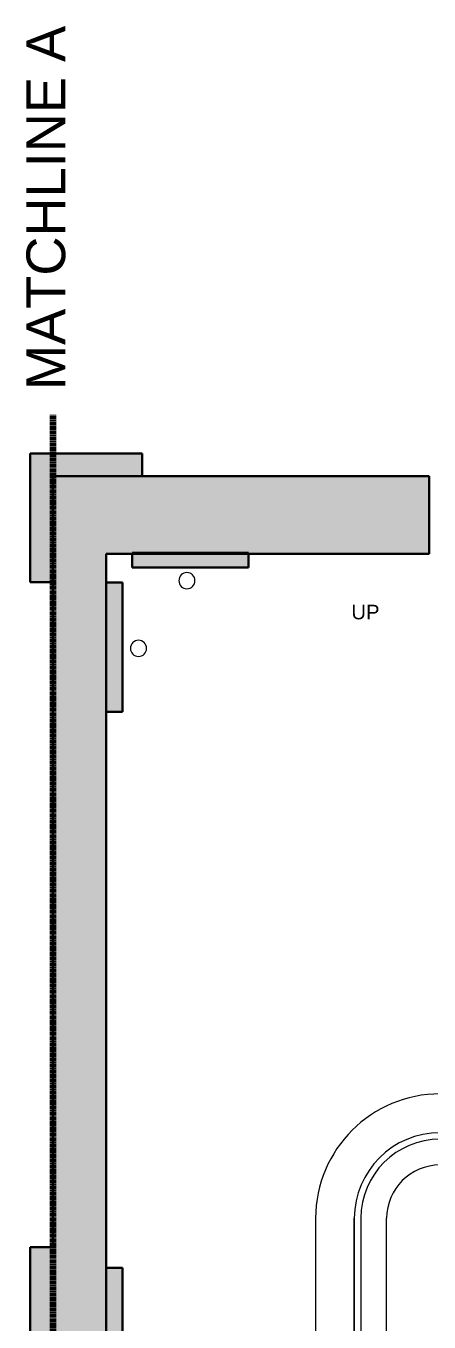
# Model space of a CAD drawing. Header units: inches. Extents: x -1176 to 1507, y -2587 to 978.
# Drawn here: x -6.6 to 118.2, y 576.8 to 977.9 of the extents above; entities that cross this region are included whole.
import ezdxf

# ---------------------------------------------------------------- set-up
doc = ezdxf.new("R2010")
doc.units = ezdxf.units.IN
doc.header["$MEASUREMENT"] = 0
doc.linetypes.add('Dash', pattern=[0.25, 0.125, -0.125])
for name, color, linetype, lineweight in [('A-ANNO-MATC', 214, 'Dash', 140), ('A-FLOR', 192, 'Continuous', 18), ('A-FLOR-HRAL', 11, 'Continuous', 18), ('A-WALL', 113, 'Continuous', 18), ('A-WALL-PATT', 111, 'Continuous', 18), ('G-ANNO-TEXT', 231, 'Continuous', 9), ('I-WALL', 2, 'Continuous', 18), ('S-STRS-IDEN', 31, 'Continuous', 9)]:
    doc.layers.add(name, color=color, linetype=linetype, lineweight=lineweight)
doc.styles.add('Swis721 Lt BT', font='swissl.ttf', dxfattribs={"height": 4.5})
doc.styles.add('Swis721 Lt BT_2', font='swissl.ttf', dxfattribs={"height": 12})

# ---------------------------------------------------------------- blocks, each defined once
blk = doc.blocks.new('Top Rail Type - Top Rail_Internal_-5277632-2nd Floor Construction')
at = {"layer": 'A-FLOR-HRAL', "lineweight": 9}
for p, q in [((121.62, 635.42), (192.68, 635.42)), ((210.59, 635.42), (267.43, 635.42)), ((285.34, 635.42), (362.85, 635.42)), ((193.01, 633.42), (121.62, 633.42)), ((267.76, 633.42), (210.26, 633.42)), ((362.69, 633.42), (285.01, 633.42)), ((377.52, 466.79), (377.52, 615.91)), ((379.52, 615.91), (379.52, 467.86)), ((95.04, 468.48), (95.04, 608.95)), ((97.04, 608.94), (97.04, 468.22)), ((95.04, 445.92), (95.04, 450.52)), ((97.04, 450.79), (97.04, 445.92)), ((377.52, 445.92), (377.52, 452.21)), ((379.52, 451.15), (379.52, 445.92)), ((18.22, 439.92), (89.04, 439.92)), ((89.04, 437.92), (18.22, 437.92)), ((385.52, 439.92), (464.28, 439.92)), ((464.28, 437.92), (385.52, 437.92))]:
    blk.add_line(p, q, dxfattribs=at)
for centre, radius, start, end in [((121.62, 608.84), 26.58, 90, 179.7726), ((359.77, 615.91), 19.75, 0, 81.0448), ((121.62, 608.84), 24.58, 90, 179.7726), ((359.77, 615.91), 17.75, 360, 80.5527), ((89.04, 445.92), 8, 270, 0), ((89.04, 445.92), 6, 270, 0), ((385.52, 445.92), 8, 180, 270), ((385.52, 445.92), 6, 180, 270)]:
    blk.add_arc(centre, radius, start, end, dxfattribs=at)
blk = doc.blocks.new('Top Rail Type - Top Rail_Internal_-V11-2nd Floor Construction')
at = {"layer": 'A-FLOR-HRAL', "lineweight": 9}
for p, q in [((192.68, 635.42), (121.62, 635.42)), ((267.43, 635.42), (210.59, 635.42)), ((362.85, 635.42), (285.34, 635.42)), ((193.01, 633.42), (121.62, 633.42)), ((267.76, 633.42), (210.26, 633.42)), ((362.69, 633.42), (285.01, 633.42)), ((377.52, 466.79), (377.52, 615.91)), ((379.52, 467.86), (379.52, 615.91)), ((95.04, 608.94), (95.04, 468.48)), ((97.04, 608.94), (97.04, 468.22)), ((95.04, 450.52), (95.04, 445.92)), ((97.04, 450.79), (97.04, 445.92)), ((377.52, 445.92), (377.52, 452.21)), ((379.52, 445.92), (379.52, 451.15)), ((89.04, 439.92), (18.22, 439.92)), ((89.04, 437.92), (18.22, 437.92)), ((464.28, 439.92), (385.52, 439.92)), ((464.28, 437.92), (385.52, 437.92))]:
    blk.add_line(p, q, dxfattribs=at)
for centre, radius, start, end in [((121.62, 608.84), 26.58, 90, 179.7769), ((359.77, 615.91), 19.75, 360, 81.0448), ((121.62, 608.84), 24.58, 90, 179.768), ((359.77, 615.91), 17.75, 360, 80.5527), ((89.04, 445.92), 6, 270, 0), ((89.04, 445.92), 8, 270, 0), ((385.52, 445.92), 8, 180, 270), ((385.52, 445.92), 6, 180, 270)]:
    blk.add_arc(centre, radius, start, end, dxfattribs=at)

msp = doc.modelspace()

# ---------------------------------------------------------------- hatches: boundary and pattern name
at = {"layer": 'A-WALL-PATT', "lineweight": 9}
msp.add_hatch(color=7, dxfattribs=at).paths.add_polyline_path([(-5.28, 838.52), (29.4, 838.52), (29.4, 845.52), (-5.28, 845.52)], flags=0)
at = {"layer": 'A-WALL-PATT'}
for points in [[(1.72, 811.82), (1.72, 838.52), (-5.28, 838.52), (-5.28, 811.82)], [(1.72, 811.82), (18.22, 811.82), (18.22, 814.52), (1.72, 814.52)], [(56.52, 811.82), (62.29, 811.82), (62.29, 814.88), (26.29, 814.88), (26.29, 811.82), (39.2, 811.82)], [(-5.28, 805.75), (1.72, 805.75), (1.72, 811.82), (-5.28, 811.82)], [(62.29, 810.26), (62.29, 811.82), (26.29, 811.82), (26.29, 810.26), (56.52, 810.26)], [(21.89, 765.68), (23.22, 765.68), (23.22, 805.68), (18.22, 805.68), (18.22, 765.68)], [(-5.28, 563.68), (1.72, 563.68), (1.72, 599.96), (-5.28, 599.96)], [(18.22, 543.59), (23.22, 543.59), (23.22, 593.59), (18.22, 593.59)]]:
    msp.add_hatch(color=250, dxfattribs=at).paths.add_polyline_path(points, flags=0)
at = {"layer": 'A-WALL-PATT', "lineweight": 9}
h = msp.add_hatch(color=7, dxfattribs=at)
h.paths.add_polyline_path([(472.06, 814.52), (480.78, 814.52), (480.78, 838.52), (364.28, 838.52), (364.28, 814.52), (464.28, 814.52)], flags=0)
h.paths.add_polyline_path([(18.22, 814.52), (118.22, 814.52), (118.22, 838.52), (1.72, 838.52), (1.72, 814.52)], flags=0)
h.paths.add_polyline_path([(264.29, 814.52), (300.28, 814.52), (300.28, 838.52), (182.22, 838.52), (182.22, 814.52), (195.03, 814.52)], flags=0)
at = {"layer": 'A-WALL-PATT'}
h = msp.add_hatch(color=250, dxfattribs=at)
h.paths.add_polyline_path([(1.72, -1.17), (18.22, -1.17), (18.22, 501.68), (1.72, 501.68), (1.72, 52.48)], flags=0)
h.paths.add_polyline_path([(1.72, 535.68), (18.22, 535.68), (18.22, 811.82), (1.72, 811.82), (1.72, 542.29)], flags=0)

# ---------------------------------------------------------------- linework, layer by layer
at = {"layer": 'A-ANNO-MATC'}
msp.add_line((1.72, 857.52), (1.72, -90.48), dxfattribs=at)
at = {"layer": 'A-FLOR'}
for p, q in [((83.04, 608.96), (83.04, 454.92)), ((105.04, 445.92), (105.04, 608.92))]:
    msp.add_line(p, q, dxfattribs=at)
for centre, radius, start, end in [((43.22, 806.23), 2.5, 0, 180), ((43.22, 806.23), 2.5, 180, 0), ((28.22, 785.27), 2.5, 0, 180), ((28.22, 785.27), 2.5, 180, 0), ((121.62, 608.84), 38.58, 90, 179.8148), ((121.62, 608.84), 16.58, 90, 179.7175)]:
    msp.add_arc(centre, radius, start, end, dxfattribs=at)
at = {"layer": 'A-WALL', "color": 8, "lineweight": 30}
for p, q in [((29.4, 845.52), (-5.28, 845.52)), ((-5.28, 845.52), (-5.28, 805.75)), ((29.4, 838.52), (29.4, 845.52)), ((118.22, 838.52), (1.72, 838.52)), ((1.72, 838.52), (1.72, 599.96)), ((118.22, 814.52), (118.22, 838.52)), ((18.22, 814.52), (118.22, 814.52)), ((18.22, 535.68), (18.22, 814.52)), ((26.29, 814.88), (62.29, 814.88)), ((26.29, 814.88), (26.29, 810.26)), ((62.29, 814.88), (62.29, 810.26)), ((62.29, 810.26), (26.29, 810.26)), ((-5.28, 805.75), (1.72, 805.75)), ((-5.28, 563.68), (-5.28, 599.96)), ((-5.28, 599.96), (1.72, 599.96))]:
    msp.add_line(p, q, dxfattribs=at)
at = {"layer": 'I-WALL', "color": 8, "lineweight": 30}
for p, q in [((18.22, 805.68), (23.22, 805.68)), ((23.22, 805.68), (23.22, 765.68)), ((18.22, 765.68), (23.22, 765.68)), ((18.22, 593.59), (23.22, 593.59)), ((23.22, 593.59), (23.22, 543.59))]:
    msp.add_line(p, q, dxfattribs=at)

# ---------------------------------------------------------------- block references
at = {"layer": 'A-FLOR-HRAL', "lineweight": 9}
for name in ['Top Rail Type - Top Rail_Internal_-5277632-2nd Floor Construction', 'Top Rail Type - Top Rail_Internal_-V11-2nd Floor Construction']:
    msp.add_blockref(name, (0, 0), dxfattribs=at)

# ---------------------------------------------------------------- texts
at = {"layer": 'G-ANNO-TEXT', "color": 7, "insert": (-6.47, 865.21), "char_height": 12, "width": 127.1085, "attachment_point": 1, "rotation": 90, "style": 'Swis721 Lt BT_2'}
msp.add_mtext('MATCHLINE A', dxfattribs=at)
at = {"layer": 'S-STRS-IDEN', "insert": (94.14, 798.76), "char_height": 4.5, "width": 9.7692, "attachment_point": 1, "line_spacing_factor": 1.005062, "style": 'Swis721 Lt BT'}
msp.add_mtext('UP', dxfattribs=at)

doc.saveas('drawing.dxf')
